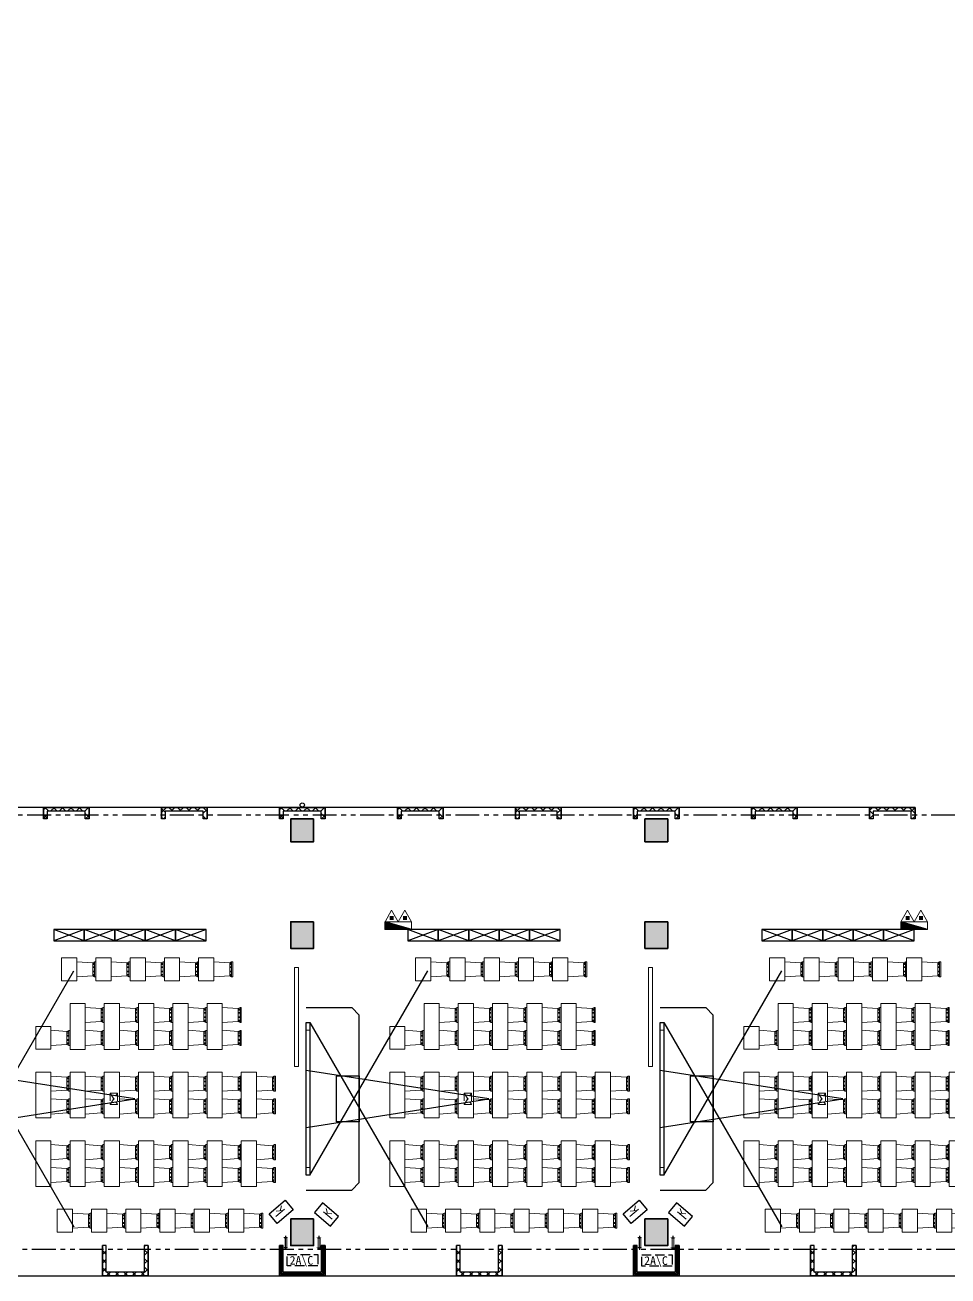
# Model space of a CAD drawing. Extents: x 196430 to 818205, y 904526 to 1974626.
# Drawn here: x 745480 to 769727, y 1479535 to 1512379 of the extents above; entities that cross this region are included whole.
import ezdxf

# ---------------------------------------------------------------- set-up
doc = ezdxf.new("R2010")
doc.units = 0
doc.header["$LTSCALE"] = 1000
doc.header["$MEASUREMENT"] = 0
for name, pattern in [('arch-1#教学楼$0$DASH', [0.35, 0.25, -0.1]), ('arch-1#教学楼$0$HIDDEN2', [4.7625, 3.175, -1.5875]), ('arch-1#教学楼$0$PHANTOM2', [1.25, 0.625, -0.125, 0.125, -0.125, 0.125, -0.125])]:
    doc.linetypes.add(name, pattern=pattern)
for name, color, linetype in [('arch', 8, 'Continuous'), ('arch-1#教学楼$0$_0', 8, 'Continuous'), ('arch-1#教学楼$0$A-FINI', 8, 'Continuous'), ('arch-1#教学楼$0$fur', 8, 'Continuous'), ('arch-1#教学楼$0$O-洞口', 8, 'Continuous'), ('arch-1#教学楼$0$WALL_METAL', 8, 'Continuous'), ('arch-1#教学楼$0$Z-电器', 8, 'Continuous'), ('arch-1#教学楼$0$保温', 8, 'Continuous'), ('arch-1#教学楼$0$条件', 8, 'Continuous'), ('arch-1#教学楼$0$柱填充', 8, 'Continuous'), ('arch-1#教学楼$0$空调', 8, 'Continuous'), ('arch-1#教学楼$0$设备标注', 8, 'Continuous')]:
    doc.layers.add(name, color=color, linetype=linetype)
for name, color, linetype, lineweight in [('arch-1#教学楼$0$AC', 8, 'arch-1#教学楼$0$HIDDEN2', 25), ('arch-1#教学楼$0$HANDRAIL', 8, 'Continuous', 0), ('arch-1#教学楼$0$HV-fm', 8, 'Continuous', 18), ('arch-1#教学楼$0$WINDOW', 8, 'Continuous', 25), ('arch-1#教学楼$0$家具', 8, 'Continuous', 9), ('arch-1#教学楼$0$砼柱', 8, 'Continuous', 35)]:
    doc.layers.add(name, color=color, linetype=linetype, lineweight=lineweight)
doc.styles.add('arch-1#教学楼$0$_TCH_DYN', font='')
doc.styles.add('arch-1#教学楼$0$DIM_FONT', font='SIMPLEX.shx', dxfattribs={"width": 0.6})
doc.styles.add('arch-1#教学楼$0$Standard', font='gbenor.shx', dxfattribs={"bigfont": 'gbcbig.shx'})
doc.styles.get('arch-1#教学楼$0$_TCH_DYN').set_extended_font_data('SimSun')
doc.linetypes.add('arch-1#教学楼$0$XH_LINE', pattern='A,2,-0.2,["XH",arch-1#教学楼$0$Standard,S=0.15,R=0,X=-0.15,Y=-0.08],-0.15', length=2.35)

# ---------------------------------------------------------------- blocks, each defined once
blk = doc.blocks.new('arch-1#教学楼$0$3-5zhw')
at = {"layer": 'arch-1#教学楼$0$柱填充'}
h = blk.add_hatch(color=251, dxfattribs=at)
h.dxf.hatch_style = 1
h.paths.add_polyline_path([(6753676, 518760), (6753076, 518760), (6753076, 518060), (6753676, 518060)])
h.paths.add_polyline_path([(6753676, 521460), (6753076, 521460), (6753076, 520860), (6753676, 520860)])
h.paths.add_polyline_path([(6759576, 521460), (6758976, 521460), (6758976, 520860), (6759576, 520860)])
h.paths.add_polyline_path([(6762476, 521460), (6761876, 521460), (6761876, 520860), (6762476, 520860)])
h.paths.add_polyline_path([(6765776, 521460), (6765176, 521460), (6765176, 520860), (6765776, 520860)])
h.paths.add_polyline_path([(6762476, 518760), (6761876, 518760), (6761876, 518060), (6762476, 518060)])
h.paths.add_polyline_path([(6765776, 518760), (6765176, 518760), (6765176, 518060), (6765776, 518060)])
h.paths.add_polyline_path([(6765776, 510960), (6765176, 510960), (6765176, 510260), (6765776, 510260)])
h.paths.add_polyline_path([(6775076, 510960), (6774476, 510960), (6774476, 510260), (6775076, 510260)])
h.paths.add_polyline_path([(6775076, 521460), (6774476, 521460), (6774476, 520860), (6775076, 520860)])
h.paths.add_polyline_path([(6775076, 518760), (6774476, 518760), (6774476, 518060), (6775076, 518060)])
h.paths.add_polyline_path([(6784376, 521460), (6783776, 521460), (6783776, 520860), (6784376, 520860)])
h.paths.add_polyline_path([(6784376, 518760), (6783776, 518760), (6783776, 518060), (6784376, 518060)])
h.paths.add_polyline_path([(6784376, 510960), (6783776, 510960), (6783776, 510260), (6784376, 510260)])
h.paths.add_polyline_path([(6793676, 521460), (6793076, 521460), (6793076, 520860), (6793676, 520860)])
h.paths.add_polyline_path([(6793676, 518760), (6793076, 518760), (6793076, 518060), (6793676, 518060)])
h.paths.add_polyline_path([(6793676, 510960), (6793076, 510960), (6793076, 510260), (6793676, 510260)])
h.paths.add_polyline_path([(6802976, 521460), (6802376, 521460), (6802376, 520860), (6802976, 520860)])
h.paths.add_polyline_path([(6802976, 518760), (6802376, 518760), (6802376, 518160), (6802976, 518160)])
h.paths.add_polyline_path([(6802776, 510860), (6802176, 510860), (6802176, 510260), (6802776, 510260)])
h.paths.add_polyline_path([(6808876, 510760), (6808376, 510760), (6808376, 510260), (6808876, 510260)])
h.paths.add_polyline_path([(6808776, 518760), (6808176, 518760), (6808176, 518160), (6808776, 518160)])
h.paths.add_polyline_path([(6808876, 513510), (6808126, 513510), (6808126, 512760), (6808876, 512760)])
h.paths.add_polyline_path([(6808776, 521460), (6808176, 521460), (6808176, 520860), (6808776, 520860)])
h.paths.add_polyline_path([(6812376, 513260), (6811876, 513260), (6811876, 512760), (6812376, 512760)])
h.paths.add_polyline_path([(6814176, 518960), (6813576, 518960), (6813576, 518360), (6814176, 518360)])
h.paths.add_polyline_path([(6814176, 510760), (6813676, 510760), (6813676, 510260), (6814176, 510260)])
h.paths.add_polyline_path([(6818276, 519310), (6817526, 519310), (6817526, 518560), (6818276, 518560)])
h.paths.add_polyline_path([(6803176, 525960), (6802576, 525960), (6802576, 525360), (6803176, 525360)])
h.paths.add_polyline_path([(6811076, 525960), (6810476, 525960), (6810476, 525360), (6811076, 525360)])
h.paths.add_polyline_path([(6814176, 525960), (6813576, 525960), (6813576, 525360), (6814176, 525360)])
h.paths.add_polyline_path([(6818276, 525860), (6817776, 525860), (6817776, 525360), (6818276, 525360)])
h.paths.add_polyline_path([(6759576, 529540), (6758976, 529540), (6758976, 528940), (6759576, 528940)])
h.paths.add_polyline_path([(6762476, 529540), (6761876, 529540), (6761876, 528940), (6762476, 528940)])
h.paths.add_polyline_path([(6803176, 531740), (6802576, 531740), (6802576, 531140), (6803176, 531140)])
h.paths.add_polyline_path([(6818276, 531740), (6817776, 531740), (6817776, 531240), (6818276, 531240)])
h.paths.add_polyline_path([(6811076, 531740), (6810476, 531740), (6810476, 531140), (6811076, 531140)])
h.paths.add_polyline_path([(6814176, 531740), (6813576, 531740), (6813576, 531140), (6814176, 531140)])
h.paths.add_polyline_path([(6753676, 510960), (6753076, 510960), (6753076, 510260), (6753676, 510260)])
h.paths.add_polyline_path([(6762476, 510960), (6761876, 510960), (6761876, 510260), (6762476, 510260)])
h.paths.add_polyline_path([(6814176, 521460), (6813576, 521460), (6813576, 520860), (6814176, 520860)])
h.paths.add_polyline_path([(6802576, 532460), (6802576, 531860), (6803176, 531860), (6803176, 532460)])
h.paths.add_polyline_path([(6810476, 532460), (6810476, 531860), (6811076, 531860), (6811076, 532460)])
h.paths.add_polyline_path([(6813576, 532460), (6813576, 531860), (6814176, 531860), (6814176, 532460)])
h.paths.add_polyline_path([(6813576, 537160), (6813576, 536560), (6814176, 536560), (6814176, 537160)])
h.paths.add_polyline_path([(6817676, 537160), (6817676, 536560), (6818276, 536560), (6818276, 537160)])
h.paths.add_polyline_path([(6814176, 545260), (6813576, 545260), (6813576, 544660), (6814176, 544660)])
h.paths.add_polyline_path([(6818276, 545260), (6817676, 545260), (6817676, 544660), (6818276, 544660)])
h.paths.add_polyline_path([(6814176, 549760), (6813576, 549760), (6813576, 549160), (6814176, 549160)])
h.paths.add_polyline_path([(6818276, 549760), (6817676, 549760), (6817676, 549160), (6818276, 549160)])
h.paths.add_polyline_path([(6813576, 557660), (6813576, 557060), (6814176, 557060), (6814176, 557660)])
h.paths.add_polyline_path([(6817676, 557660), (6817676, 557060), (6818276, 557060), (6818276, 557660)])
h.paths.add_polyline_path([(6759576, 554060), (6758976, 554060), (6758976, 553460), (6759576, 553460)])
h.paths.add_polyline_path([(6765176, 545460), (6765776, 545460), (6765776, 546060), (6765176, 546060)])
h.paths.add_polyline_path([(6759576, 546060), (6758976, 546060), (6758976, 545460), (6759576, 545460)])
h.paths.add_polyline_path([(6765176, 537460), (6765776, 537460), (6765776, 538060), (6765176, 538060)])
h.paths.add_polyline_path([(6759576, 538060), (6758976, 538060), (6758976, 537460), (6759576, 537460)])
h.paths.add_polyline_path([(6759576, 530260), (6758976, 530260), (6758976, 529660), (6759576, 529660)])
h.paths.add_polyline_path([(6761876, 545460), (6762476, 545460), (6762476, 546060), (6761876, 546060)])
h.paths.add_polyline_path([(6761876, 537460), (6762476, 537460), (6762476, 538060), (6761876, 538060)])
h.paths.add_polyline_path([(6761876, 553460), (6762476, 553460), (6762476, 554060), (6761876, 554060)])
h.paths.add_polyline_path([(6761876, 529660), (6762476, 529660), (6762476, 530260), (6761876, 530260)])
h.paths.add_polyline_path([(6810476, 573780), (6810476, 573180), (6811076, 573180), (6811076, 573780)])
h.paths.add_polyline_path([(6808426, 581760), (6807826, 581760), (6807826, 581160), (6808426, 581160)])
h.paths.add_polyline_path([(6811076, 581760), (6810476, 581760), (6810476, 581160), (6811076, 581160)])
h.paths.add_polyline_path([(6813976, 581760), (6813376, 581760), (6813376, 581160), (6813976, 581160)])
h.paths.add_polyline_path([(6808426, 590160), (6807826, 590160), (6807826, 589560), (6808426, 589560)])
h.paths.add_polyline_path([(6811076, 590160), (6810476, 590160), (6810476, 589560), (6811076, 589560)])
h.paths.add_polyline_path([(6813976, 590160), (6813376, 590160), (6813376, 589560), (6813976, 589560)])
h.paths.add_polyline_path([(6810476, 598140), (6810476, 597540), (6811076, 597540), (6811076, 598140)])
h.paths.add_polyline_path([(6808476, 558380), (6807876, 558380), (6807876, 557780), (6808476, 557780)])
h.paths.add_polyline_path([(6814976, 558380), (6814376, 558380), (6814376, 557780), (6814976, 557780)])
h.paths.add_polyline_path([(6814976, 562760), (6814376, 562760), (6814376, 562060), (6814976, 562060)])
h.paths.add_polyline_path([(6811076, 562660), (6810476, 562660), (6810476, 562060), (6811076, 562060)])
h.paths.add_polyline_path([(6799676, 562760), (6799076, 562760), (6799076, 562060), (6799676, 562060)])
h.paths.add_polyline_path([(6802976, 562660), (6802376, 562660), (6802376, 562060), (6802976, 562060)])
h.paths.add_polyline_path([(6802976, 573060), (6802376, 573060), (6802376, 572460), (6802976, 572460)])
h.paths.add_polyline_path([(6802976, 570560), (6802376, 570560), (6802376, 569960), (6802976, 569960)])
h.paths.add_polyline_path([(6799676, 573060), (6799076, 573060), (6799076, 572460), (6799676, 572460)])
h.paths.add_polyline_path([(6799676, 570560), (6799076, 570560), (6799076, 569860), (6799676, 569860)])
h.paths.add_polyline_path([(6790376, 573060), (6789776, 573060), (6789776, 572460), (6790376, 572460)])
h.paths.add_polyline_path([(6790376, 570560), (6789776, 570560), (6789776, 569860), (6790376, 569860)])
h.paths.add_polyline_path([(6790376, 562760), (6789776, 562760), (6789776, 562060), (6790376, 562060)])
h.paths.add_polyline_path([(6811076, 570560), (6810476, 570560), (6810476, 569960), (6811076, 569960)])
h.paths.add_polyline_path([(6814976, 570560), (6814376, 570560), (6814376, 569860), (6814976, 569860)])
h.paths.add_polyline_path([(6811076, 573060), (6810476, 573060), (6810476, 572460), (6811076, 572460)])
h.paths.add_polyline_path([(6814976, 573060), (6814376, 573060), (6814376, 572460), (6814976, 572460)])
h.paths.add_polyline_path([(6781076, 573060), (6780476, 573060), (6780476, 572460), (6781076, 572460)])
h.paths.add_polyline_path([(6781076, 570560), (6780476, 570560), (6780476, 569860), (6781076, 569860)])
h.paths.add_polyline_path([(6781076, 562760), (6780476, 562760), (6780476, 562060), (6781076, 562060)])
h.paths.add_polyline_path([(6771776, 573060), (6771176, 573060), (6771176, 572460), (6771776, 572460)])
h.paths.add_polyline_path([(6771776, 570560), (6771176, 570560), (6771176, 569860), (6771776, 569860)])
h.paths.add_polyline_path([(6771776, 562760), (6771176, 562760), (6771176, 562060), (6771776, 562060)])
h.paths.add_polyline_path([(6762476, 573060), (6761876, 573060), (6761876, 572460), (6762476, 572460)])
h.paths.add_polyline_path([(6762476, 570560), (6761876, 570560), (6761876, 569860), (6762476, 569860)])
h.paths.add_polyline_path([(6762476, 562760), (6761876, 562760), (6761876, 562060), (6762476, 562060)])
h.paths.add_polyline_path([(6759476, 562560), (6758976, 562560), (6758976, 562060), (6759476, 562060)])
h.paths.add_polyline_path([(6756777, 570560), (6756177, 570560), (6756177, 569960), (6756777, 569960)])
h.paths.add_polyline_path([(6756777, 562660), (6756177, 562660), (6756177, 562060), (6756777, 562060)])
h.paths.add_polyline_path([(6753676, 570560), (6753076, 570560), (6753076, 569860), (6753676, 569860)])
h.paths.add_polyline_path([(6753676, 573060), (6753076, 573060), (6753076, 572460), (6753676, 572460)])
h.paths.add_polyline_path([(6753676, 562760), (6753076, 562760), (6753076, 562060), (6753676, 562060)])
h.paths.add_polyline_path([(6759576, 554780), (6758976, 554780), (6758976, 554180), (6759576, 554180)])
h.paths.add_polyline_path([(6762476, 554780), (6761876, 554780), (6761876, 554180), (6762476, 554180)])
h.paths.add_polyline_path([(6811076, 601860), (6810476, 601860), (6810476, 601260), (6811076, 601260)])
h.paths.add_polyline_path([(6814176, 601860), (6813576, 601860), (6813576, 601260), (6814176, 601260)])
h.paths.add_polyline_path([(6818278, 601860), (6817678, 601860), (6817678, 601260), (6818278, 601260)])
h.paths.add_polyline_path([(6803176, 601860), (6802576, 601860), (6802576, 601260), (6803176, 601260)])
h.paths.add_polyline_path([(6803176, 608060), (6802576, 608060), (6802576, 607460), (6803176, 607460)])
h.paths.add_polyline_path([(6811076, 608060), (6810476, 608060), (6810476, 607460), (6811076, 607460)])
h.paths.add_polyline_path([(6814176, 608260), (6813576, 608260), (6813576, 607660), (6814176, 607660)])
h.paths.add_polyline_path([(6818276, 608260), (6817676, 608260), (6817676, 607660), (6818276, 607660)])
h.paths.add_polyline_path([(6803176, 614060), (6802576, 614060), (6802576, 613460), (6803176, 613460)])
h.paths.add_polyline_path([(6811076, 614260), (6810476, 614260), (6810476, 613660), (6811076, 613660)])
h.paths.add_polyline_path([(6818276, 614260), (6817676, 614260), (6817676, 613660), (6818276, 613660)])
h.paths.add_polyline_path([(6802976, 619960), (6802376, 619960), (6802376, 619260), (6802976, 619260)])
h.paths.add_polyline_path([(6802976, 627960), (6802376, 627960), (6802376, 627260), (6802976, 627260)])
h.paths.add_polyline_path([(6806876, 627960), (6806276, 627960), (6806276, 627260), (6806876, 627260)])
h.paths.add_polyline_path([(6806876, 630460), (6806276, 630460), (6806276, 629860), (6806876, 629860)])
h.paths.add_polyline_path([(6802976, 630460), (6802376, 630460), (6802376, 629860), (6802976, 629860)])
h.paths.add_polyline_path([(6816476, 627960), (6815876, 627960), (6815876, 627260), (6816476, 627260)])
h.paths.add_polyline_path([(6816476, 630460), (6815876, 630460), (6815876, 629760), (6816476, 629760)])
h.paths.add_polyline_path([(6816476, 619860), (6815876, 619860), (6815876, 619260), (6816476, 619260)])
h.paths.add_polyline_path([(6818276, 619860), (6817676, 619860), (6817676, 619260), (6818276, 619260)])
h.paths.add_polyline_path([(6811076, 619860), (6810476, 619860), (6810476, 619260), (6811076, 619260)])
h.paths.add_polyline_path([(6806876, 619860), (6806276, 619860), (6806276, 619260), (6806876, 619260)])
h.paths.add_polyline_path([(6793676, 630460), (6793076, 630460), (6793076, 629860), (6793676, 629860)])
h.paths.add_polyline_path([(6793676, 627960), (6793076, 627960), (6793076, 627260), (6793676, 627260)])
h.paths.add_polyline_path([(6793676, 619960), (6793076, 619960), (6793076, 619260), (6793676, 619260)])
h.paths.add_polyline_path([(6784376, 630460), (6783776, 630460), (6783776, 629860), (6784376, 629860)])
h.paths.add_polyline_path([(6784376, 627960), (6783776, 627960), (6783776, 627260), (6784376, 627260)])
h.paths.add_polyline_path([(6784376, 619960), (6783776, 619960), (6783776, 619260), (6784376, 619260)])
h.paths.add_polyline_path([(6775076, 630460), (6774476, 630460), (6774476, 629860), (6775076, 629860)])
h.paths.add_polyline_path([(6775076, 627960), (6774476, 627960), (6774476, 627260), (6775076, 627260)])
h.paths.add_polyline_path([(6775076, 619960), (6774476, 619960), (6774476, 619260), (6775076, 619260)])
h.paths.add_polyline_path([(6765776, 630460), (6765176, 630460), (6765176, 629860), (6765776, 629860)])
h.paths.add_polyline_path([(6765776, 627960), (6765176, 627960), (6765176, 627260), (6765776, 627260)])
h.paths.add_polyline_path([(6765776, 619960), (6765176, 619960), (6765176, 619260), (6765776, 619260)])
h.paths.add_polyline_path([(6762476, 630460), (6761876, 630460), (6761876, 629860), (6762476, 629860)])
h.paths.add_polyline_path([(6762476, 627960), (6761876, 627960), (6761876, 627260), (6762476, 627260)])
h.paths.add_polyline_path([(6762476, 619960), (6761876, 619960), (6761876, 619260), (6762476, 619260)])
h.paths.add_polyline_path([(6753676, 627960), (6753076, 627960), (6753076, 627260), (6753676, 627260)])
h.paths.add_polyline_path([(6753676, 630460), (6753076, 630460), (6753076, 629760), (6753676, 629760)])
h.paths.add_polyline_path([(6814176, 614260), (6813576, 614260), (6813576, 613660), (6814176, 613660)])
h.paths.add_polyline_path([(6753676, 619960), (6753076, 619960), (6753076, 619260), (6753676, 619260)])
h.paths.add_polyline_path([(6813376, 573780), (6813376, 573180), (6813976, 573180), (6813976, 573780)])
h.paths.add_polyline_path([(6813376, 598140), (6813376, 597540), (6813976, 597540), (6813976, 598140)])
h.paths.add_polyline_path([(6802576, 537160), (6802576, 536560), (6803176, 536560), (6803176, 537160)])
h.paths.add_polyline_path([(6802576, 545260), (6802576, 544660), (6803176, 544660), (6803176, 545260)])
h.paths.add_polyline_path([(6802576, 549760), (6802576, 549160), (6803176, 549160), (6803176, 549760)])
h.paths.add_polyline_path([(6802576, 557660), (6802576, 557060), (6803176, 557060), (6803176, 557660)])
h.paths.add_polyline_path([(6810476, 537160), (6810476, 536560), (6811076, 536560), (6811076, 537160)])
h.paths.add_polyline_path([(6810476, 545260), (6810476, 544660), (6811076, 544660), (6811076, 545260)])
h.paths.add_polyline_path([(6810476, 549760), (6810476, 549160), (6811076, 549160), (6811076, 549760)])
h.paths.add_polyline_path([(6810476, 557660), (6810476, 557060), (6811076, 557060), (6811076, 557660)])
at = {"layer": 'arch-1#教学楼$0$砼柱', "lineweight": 35}
for points in [[(6784376, 521460), (6783776, 521460), (6783776, 520860), (6784376, 520860)], [(6793676, 521460), (6793076, 521460), (6793076, 520860), (6793676, 520860)], [(6784376, 518760), (6783776, 518760), (6783776, 518060), (6784376, 518060)], [(6793676, 518760), (6793076, 518760), (6793076, 518060), (6793676, 518060)], [(6784376, 510960), (6783776, 510960), (6783776, 510260), (6784376, 510260)], [(6793676, 510960), (6793076, 510960), (6793076, 510260), (6793676, 510260)]]:
    blk.add_lwpolyline(points, close=True, dxfattribs=at)
blk = doc.blocks.new('arch-1#教学楼$0$$plan$00000303')
at = {"linetype": 'Continuous'}
for p, q in [((-197, 0), (-168, 418)), ((-195, 500), (-195, 466)), ((-195, 500), (200, 500)), ((-195, 467), (-168, 416)), ((200, 466), (-195, 466)), ((-170, 418), (173, 418)), ((-153, 467), (-153, 417)), ((-125, 467), (-125, 417)), ((-66, 467), (-66, 417)), ((-45, 467), (-45, 417)), ((47, 467), (47, 417)), ((71, 467), (71, 417)), ((135, 467), (135, 417)), ((159, 467), (159, 417)), ((173, 417), (199, 467)), ((202, 0), (173, 418)), ((200, 500), (200, 466)), ((202, 0), (-197, 0))]:
    blk.add_line(p, q, dxfattribs=at)
at = {"style": 'arch-1#教学楼$0$Standard', "width": 0.8, "flags": 9}
for tag in ['XSIZE', 'YSIZE']:
    blk.add_attdef(tag, (0, 0), '', height=0.5, dxfattribs=at)
blk = doc.blocks.new('arch-1#教学楼$0$few3t3t2')
at = {"layer": 'arch-1#教学楼$0$家具'}
blk.add_lwpolyline([(2575074, 638220), (2575474, 638220), (2575474, 637020), (2575074, 637020)], close=True, dxfattribs=at)
at = {"layer": 'arch-1#教学楼$0$家具', "rotation": 270}
for p in [(2575474, 637923), (2575474, 637323)]:
    blk.add_blockref('arch-1#教学楼$0$$plan$00000303', p, dxfattribs=at)
blk = doc.blocks.new('arch-1#教学楼$0$eeg')
at = {"layer": 'arch-1#教学楼$0$fur'}
blk.add_lwpolyline([(131554, 140917), (131854, 140917), (131854, 140117), (131554, 140117)], close=True, dxfattribs=at)
blk.add_lwpolyline([(131854, 140917), (131554, 140117), (131554, 140917), (131854, 140117)], dxfattribs=at)
blk = doc.blocks.new('arch-1#教学楼$0$ptss1')
at = {"layer": 'arch-1#教学楼$0$A-FINI'}
for p, q in [((5254532, 991690), (5257632, 997053)), ((5254432, 996090), (5255632, 996090)), ((5255632, 996090), (5255832, 995890)), ((5255832, 991490), (5255832, 995890)), ((5254532, 995690), (5257632, 990327)), ((5259234, 993690), (5254432, 994438)), ((5254432, 992938), (5259234, 993690)), ((5254432, 991290), (5255632, 991290)), ((5255632, 991290), (5255832, 991490))]:
    blk.add_line(p, q, dxfattribs=at)
for points in [[(5254432, 995690), (5254532, 995690), (5254532, 991690), (5254432, 991690)], [(5255232, 994290), (5255832, 994290), (5255832, 993090), (5255232, 993090)]]:
    blk.add_lwpolyline(points, close=True, dxfattribs=at)
at = {"layer": 'arch-1#教学楼$0$HANDRAIL'}
blk.add_line((5255832, 993092), (5255832, 994292), dxfattribs=at)
at = {"layer": 'arch-1#教学楼$0$家具'}
for p, q in [((5257311, 997390), (5257711, 997390)), ((5258211, 997390), (5258611, 997390)), ((5259111, 997390), (5259511, 997390)), ((5260011, 997390), (5260411, 997390)), ((5260911, 997390), (5261311, 997390)), ((5257032, 995590), (5256632, 995590))]:
    blk.add_line(p, q, dxfattribs=at)
at = {"layer": 'arch-1#教学楼$0$家具', "linetype": 'arch-1#教学楼$0$DASH', "ltscale": 0.8}
for p, q in [((5258583, 993840), (5258583, 993540)), ((5258583, 993840), (5258783, 993840)), ((5258583, 993840), (5258783, 993540)), ((5258583, 993540), (5258783, 993840)), ((5258583, 993540), (5258783, 993540)), ((5258783, 993840), (5258783, 993540))]:
    blk.add_line(p, q, dxfattribs=at)
at = {"layer": 'arch-1#教学楼$0$家具'}
for points in [[(5257711, 997390), (5257711, 996790), (5257311, 996790), (5257311, 997390)], [(5258611, 997390), (5258611, 996790), (5258211, 996790), (5258211, 997390)], [(5259511, 997390), (5259511, 996790), (5259111, 996790), (5259111, 997390)], [(5260411, 997390), (5260411, 996790), (5260011, 996790), (5260011, 997390)], [(5261311, 997390), (5261311, 996790), (5260911, 996790), (5260911, 997390)], [(5257032, 995590), (5257032, 994990), (5256632, 994990), (5256632, 995590)], [(5257596, 990790), (5257596, 990190), (5257196, 990190), (5257196, 990790), (5257596, 990790)], [(5258496, 990790), (5258496, 990190), (5258096, 990190), (5258096, 990790), (5258496, 990790)], [(5259396, 990790), (5259396, 990190), (5258996, 990190), (5258996, 990790), (5259396, 990790)], [(5260296, 990790), (5260296, 990190), (5259896, 990190), (5259896, 990790), (5260296, 990790)], [(5261196, 990790), (5261196, 990190), (5260796, 990190), (5260796, 990790), (5261196, 990790)], [(5262096, 990790), (5262096, 990190), (5261696, 990190), (5261696, 990790), (5262096, 990790)]]:
    blk.add_lwpolyline(points, dxfattribs=at)
for points in [[(5263432, 997140), (5263532, 997140), (5263532, 994540), (5263432, 994540)], [(5254432, 995490), (5254532, 995490), (5254532, 991890), (5254432, 991890)]]:
    blk.add_lwpolyline(points, close=True, dxfattribs=at)
at = {"layer": 'arch-1#教学楼$0$家具', "extrusion": (0, 0, -1), "zscale": -1}
for name, p, rotation in [('arch-1#教学楼$0$eeg', (-5116989, 866285), 90), ('arch-1#教学楼$0$eeg', (-5117789, 866285), 90), ('arch-1#教学楼$0$eeg', (-5118589, 866285), 90), ('arch-1#教学楼$0$eeg', (-5119389, 866285), 90), ('arch-1#教学楼$0$eeg', (-5120189, 866285), 90), ('arch-1#教学楼$0$few3t3t2', (-2681558, 1629610), 180), ('arch-1#教学楼$0$few3t3t2', (-2682458, 1629610), 180), ('arch-1#教学楼$0$few3t3t2', (-2683358, 1629610), 180), ('arch-1#教学楼$0$few3t3t2', (-2684258, 1629610), 180), ('arch-1#教学楼$0$few3t3t2', (-2685158, 1629610), 180), ('arch-1#教学楼$0$few3t3t2', (-2686058, 1629610), 180), ('arch-1#教学楼$0$few3t3t2', (-2686958, 1629610), 180)]:
    blk.add_blockref(name, p, dxfattribs=dict(at, rotation=rotation))
at = {"layer": 'arch-1#教学楼$0$家具', "rotation": 270}
for p in [(5257711, 997092), (5258611, 997092), (5259511, 997092), (5260411, 997092), (5261311, 997092), (5257032, 995293), (5257596, 990492), (5258496, 990492), (5259396, 990492), (5260296, 990492), (5261196, 990492), (5262096, 990492)]:
    blk.add_blockref('arch-1#教学楼$0$$plan$00000303', p, dxfattribs=at)
at = {"layer": 'arch-1#教学楼$0$家具'}
for p in [(2682458, 357969), (2683358, 357969), (2684258, 357969), (2685158, 357969), (2686058, 357969), (2681558, 356169), (2682458, 356169), (2683358, 356169), (2684258, 356169), (2685158, 356169), (2686058, 356169), (2686958, 356169)]:
    blk.add_blockref('arch-1#教学楼$0$few3t3t2', p, dxfattribs=at)
blk = doc.blocks.new('arch-1#教学楼$0$ysg222')
at = {"layer": 'arch-1#教学楼$0$设备标注'}
blk.add_circle((5306075, 170001), 55, dxfattribs=at)
blk = doc.blocks.new('arch-1#教学楼$0$A$C41442FB6')
at = {"layer": 'arch-1#教学楼$0$Z-电器'}
blk.add_lwpolyline([(0, 550), (330, 550), (330, 0), (0, 0)], close=True, dxfattribs=at)
at = {"layer": 'arch-1#教学楼$0$Z-电器', "linetype": 'Continuous', "style": 'arch-1#教学楼$0$DIM_FONT', "width": 0.8}
blk.add_text('k', height=300, rotation=359.9455, dxfattribs=at).set_placement((123, 165))
blk = doc.blocks.new('arch-1#教学楼$0$WEQWESDA')
at = {"layer": 'arch-1#教学楼$0$HV-fm'}
h = blk.add_hatch(dxfattribs=at)
h.set_pattern_fill('ANSI31', angle=270, style=0)
h.set_pattern_definition([(315, (-693696.34586, 2541731.43045), (0.088388347648, 0.088388347648), [])])
edge = h.paths.add_edge_path()
edge.add_line((477846, 567113), (477846, 566912))
edge.add_line((477846, 566912), (478546, 566913))
edge.add_line((478546, 566913), (477846, 567113))
at = {"layer": 'arch-1#教学楼$0$HV-fm', "color": 7}
for p, q in [((477846, 567113), (477846, 566913)), ((477846, 567113), (478546, 566913)), ((478546, 567113), (477847, 567113)), ((478546, 567113), (478546, 566913))]:
    blk.add_line(p, q, dxfattribs=at)
at = {"layer": 'arch-1#教学楼$0$HV-fm', "color": 7, "linetype": 'arch-1#教学楼$0$XH_LINE', "ltscale": 1.5}
blk.add_lwpolyline([(478546, 566913), (477846, 566913)], dxfattribs=at)
blk = doc.blocks.new('arch-1#教学楼$0$37')
at = {"linetype": 'Continuous'}
for p, q in [((350, 606), (0, 0)), ((0, 0), (700, 0)), ((700, 0), (350, 606))]:
    blk.add_line(p, q, dxfattribs=at)
at = {"linetype": 'Continuous', "const_width": 210}
blk.add_lwpolyline([(455, 202), (245, 202)], dxfattribs=at)
blk = doc.blocks.new('arch-1#教学楼$0$WERWERSGFDFGFG')
at = {"layer": 'arch-1#教学楼$0$HV-fm', "color": 7, "linetype": 'arch-1#教学楼$0$XH_LINE', "ltscale": 1.5, "xscale": 0.5, "yscale": 0.5, "zscale": 0.5}
for p in [(477846, 567426), (478196, 567426)]:
    blk.add_blockref('arch-1#教学楼$0$37', p, dxfattribs=at)
blk = doc.blocks.new('arch-1#教学楼$0$xfs3')
at = {"layer": 'arch-1#教学楼$0$WINDOW'}
for name, p in [('arch-1#教学楼$0$WERWERSGFDFGFG', (4008064, -124227)), ('arch-1#教学楼$0$WERWERSGFDFGFG', (4021616, -124227, 0)), ('arch-1#教学楼$0$WEQWESDA', (4008063, -123914)), ('arch-1#教学楼$0$WEQWESDA', (4021615, -123914, 0))]:
    blk.add_blockref(name, p, dxfattribs=at)
blk = doc.blocks.new('arch-1#教学楼$0$kk')
for p, q in [((867740, -260999), (867665, -260999)), ((867703, -261309), (867703, -260947)), ((867740, -261257), (867665, -261257))]:
    blk.add_line(p, q)
at = {"const_width": 10}
for points in [[(867635, -260999), (867665, -260999), (867665, -261257), (867635, -261257)], [(867770, -260999), (867740, -260999), (867740, -261257), (867770, -261257)]]:
    blk.add_lwpolyline(points, dxfattribs=at)
blk = doc.blocks.new('arch-1#教学楼$0$2AC')
at = {"layer": 'arch-1#教学楼$0$AC', "linetype": 'arch-1#教学楼$0$DASH'}
blk.add_lwpolyline([(5312920, 688661), (5313720, 688661), (5313720, 688361), (5312920, 688361)], close=True, dxfattribs=at)
at = {"layer": 'arch-1#教学楼$0$AC', "style": 'arch-1#教学楼$0$_TCH_DYN'}
blk.add_text('2A\\C', height=227.8, dxfattribs=at).set_placement((5312983, 688395))
blk = doc.blocks.new('arch-1#教学楼')
at = {"layer": 'arch-1#教学楼$0$条件'}
h = blk.add_hatch(dxfattribs=at)
h.set_pattern_fill('ANSI37', color=256, scale=100)
h.set_pattern_definition([(45, (-1401950.5, -1075743.91), (-112.2532015, 112.2532015), []), (135, (-1401950.5, -1075743.91), (-112.2532015, -112.2532015), [])])
h.paths.add_polyline_path([(5299375, 530327), (5299275, 530327), (5299275, 530627), (5300475, 530627), (5300475, 530327), (5300375, 530327), (5300375, 530527), (5299375, 530527)])
h = blk.add_hatch(dxfattribs=at)
h.set_pattern_fill('ANSI37', color=256, scale=100)
h.set_pattern_definition([(45, (-1398850.5, -1075810.58), (-112.2532015, 112.2532015), []), (135, (-1398850.5, -1075810.58), (-112.2532015, -112.2532015), [])])
h.paths.add_polyline_path([(5302475, 530327), (5302375, 530327), (5302375, 530627), (5303575, 530627), (5303575, 530327), (5303475, 530327), (5303475, 530527), (5302475, 530527)])
h = blk.add_hatch(dxfattribs=at)
h.set_pattern_fill('ANSI37', color=256, scale=100)
h.set_pattern_definition([(45, (-1395750.5, -1075743.91), (-112.2532015, 112.2532015), []), (135, (-1395750.5, -1075743.91), (-112.2532015, -112.2532015), [])])
h.paths.add_polyline_path([(5305575, 530327), (5305475, 530327), (5305475, 530627), (5306675, 530627), (5306675, 530327), (5306575, 530327), (5306575, 530527), (5305575, 530527)])
h = blk.add_hatch(dxfattribs=at)
h.set_pattern_fill('ANSI37', color=256, scale=100)
h.set_pattern_definition([(45, (-1392650.5, -1075743.91), (-112.2532015, 112.2532015), []), (135, (-1392650.5, -1075743.91), (-112.2532015, -112.2532015), [])])
h.paths.add_polyline_path([(5308675, 530327), (5308575, 530327), (5308575, 530627), (5309775, 530627), (5309775, 530327), (5309675, 530327), (5309675, 530527), (5308675, 530527)])
h = blk.add_hatch(dxfattribs=at)
h.set_pattern_fill('ANSI37', color=256, scale=100)
h.set_pattern_definition([(45, (-1389550.5, -1075810.58), (-112.2532015, 112.2532015), []), (135, (-1389550.5, -1075810.58), (-112.2532015, -112.2532015), [])])
h.paths.add_polyline_path([(5311775, 530327), (5311675, 530327), (5311675, 530627), (5312875, 530627), (5312875, 530327), (5312775, 530327), (5312775, 530527), (5311775, 530527)])
h = blk.add_hatch(dxfattribs=at)
h.set_pattern_fill('ANSI37', color=256, scale=100)
h.set_pattern_definition([(45, (-1386450.5, -1075743.91), (-112.2532015, 112.2532015), []), (135, (-1386450.5, -1075743.91), (-112.2532015, -112.2532015), [])])
h.paths.add_polyline_path([(5314875, 530327), (5314775, 530327), (5314775, 530627), (5315975, 530627), (5315975, 530327), (5315875, 530327), (5315875, 530527), (5314875, 530527)])
h = blk.add_hatch(dxfattribs=at)
h.set_pattern_fill('ANSI37', color=256, scale=100)
h.set_pattern_definition([(45, (-1383350.5, -1075743.91), (-112.2532015, 112.2532015), []), (135, (-1383350.5, -1075743.91), (-112.2532015, -112.2532015), [])])
h.paths.add_polyline_path([(5317975, 530327), (5317875, 530327), (5317875, 530627), (5319075, 530627), (5319075, 530327), (5318975, 530327), (5318975, 530527), (5317975, 530527)])
h = blk.add_hatch(dxfattribs=at)
h.set_pattern_fill('ANSI37', color=256, scale=100)
h.set_pattern_definition([(45, (-1380300.5, -1075810.58), (-112.2532015, 112.2532015), []), (135, (-1380300.5, -1075810.58), (-112.2532015, -112.2532015), [])])
h.paths.add_polyline_path([(5321075, 530327), (5320975, 530327), (5320975, 530627), (5322175, 530627), (5322175, 530327), (5322075, 530327), (5322075, 530527), (5321075, 530527)])
h = blk.add_hatch(dxfattribs=at)
h.set_pattern_fill('ANSI37', color=256, scale=100)
h.set_pattern_definition([(45, (-1400400.5, -1064743.93), (-112.2532015, 112.2532015), []), (135, (-1400400.5, -1064743.93), (-112.2532015, -112.2532015), [])])
h.paths.add_polyline_path([(5300925, 519127), (5300825, 519127), (5300825, 518327), (5302025, 518327), (5302025, 519127), (5301925, 519127), (5301925, 518427), (5300925, 518427)])
h = blk.add_hatch(dxfattribs=at)
h.set_pattern_fill('ANSI37', color=256, scale=100)
h.set_pattern_definition([(45, (-1391100.5, -1064743.93), (-112.2532015, 112.2532015), []), (135, (-1391100.5, -1064743.93), (-112.2532015, -112.2532015), [])])
h.paths.add_polyline_path([(5310225, 519127), (5310125, 519127), (5310125, 518327), (5311325, 518327), (5311325, 519127), (5311225, 519127), (5311225, 518427), (5310225, 518427)])
h = blk.add_hatch(dxfattribs=at)
h.set_pattern_fill('ANSI37', color=256, scale=100)
h.set_pattern_definition([(45, (-1381800.5, -1064743.93), (-112.2532015, 112.2532015), []), (135, (-1381800.5, -1064743.93), (-112.2532015, -112.2532015), [])])
h.paths.add_polyline_path([(5319525, 519127), (5319425, 519127), (5319425, 518327), (5320625, 518327), (5320625, 519127), (5320525, 519127), (5320525, 518427), (5319525, 518427)])
for points in [[(5300475, 530327), (5300475, 530627), (5299275, 530627), (5299275, 530327)], [(5300375, 530327), (5300375, 530527), (5299375, 530527), (5299375, 530327)], [(5303575, 530327), (5303575, 530627), (5302375, 530627), (5302375, 530327)], [(5303475, 530327), (5303475, 530527), (5302475, 530527), (5302475, 530327)], [(5306675, 530327), (5306675, 530627), (5305475, 530627), (5305475, 530327)], [(5306575, 530327), (5306575, 530527), (5305575, 530527), (5305575, 530327)], [(5309775, 530327), (5309775, 530627), (5308575, 530627), (5308575, 530327)], [(5309675, 530327), (5309675, 530527), (5308675, 530527), (5308675, 530327)], [(5312875, 530327), (5312875, 530627), (5311675, 530627), (5311675, 530327)], [(5312775, 530327), (5312775, 530527), (5311775, 530527), (5311775, 530327)], [(5315975, 530327), (5315975, 530627), (5314775, 530627), (5314775, 530327)], [(5315875, 530327), (5315875, 530527), (5314875, 530527), (5314875, 530327)], [(5319075, 530327), (5319075, 530627), (5317875, 530627), (5317875, 530327)], [(5318975, 530327), (5318975, 530527), (5317975, 530527), (5317975, 530327)], [(5322175, 530327), (5322175, 530627), (5320975, 530627), (5320975, 530327)], [(5322075, 530327), (5322075, 530527), (5321075, 530527), (5321075, 530327)], [(5302025, 519127), (5302025, 518327), (5300825, 518327), (5300825, 519127)], [(5301925, 519127), (5301925, 518427), (5300925, 518427), (5300925, 519127)], [(5306675, 519127), (5306675, 518327), (5305475, 518327), (5305475, 519127)], [(5306575, 519127), (5306575, 518427), (5305575, 518427), (5305575, 519127)], [(5311325, 519127), (5311325, 518327), (5310125, 518327), (5310125, 519127)], [(5311225, 519127), (5311225, 518427), (5310225, 518427), (5310225, 519127)], [(5315975, 519127), (5315975, 518327), (5314775, 518327), (5314775, 519127)], [(5315875, 519127), (5315875, 518427), (5314875, 518427), (5314875, 519127)], [(5320625, 519127), (5320625, 518327), (5319425, 518327), (5319425, 519127)], [(5320525, 519127), (5320525, 518427), (5319525, 518427), (5319525, 519127)]]:
    blk.add_lwpolyline(points)
at = {"layer": 'arch-1#教学楼$0$A-FINI'}
for points in [[(5322175, 530627), (5275075, 530627)], [(5302475, 530327), (5302375, 530327), (5302375, 530627), (5303575, 530627), (5303575, 530327), (5303475, 530327), (5303475, 530527), (5302475, 530527), (5302475, 530327)], [(5308675, 530327), (5308575, 530327), (5308575, 530627), (5309775, 530627), (5309775, 530327), (5309675, 530327), (5309675, 530527), (5308675, 530527), (5308675, 530327)], [(5314875, 530327), (5314775, 530327), (5314775, 530627), (5315975, 530627), (5315975, 530327), (5315875, 530327), (5315875, 530527), (5314875, 530527), (5314875, 530327)], [(5321075, 530327), (5320975, 530327), (5320975, 530627), (5322175, 530627), (5322175, 530327), (5322075, 530327), (5322075, 530527), (5321075, 530527), (5321075, 530327)], [(5314875, 519127), (5314775, 519127), (5314775, 518327), (5315975, 518327), (5315975, 519127), (5315875, 519127), (5315875, 518427), (5314875, 518427), (5314875, 519127)], [(5288075, 518327), (5324775, 518327)]]:
    blk.add_lwpolyline(points, dxfattribs=at)
at = {"layer": 'arch-1#教学楼$0$WALL_METAL'}
for points in [[(5299375, 530327), (5299275, 530327), (5299275, 530627), (5300475, 530627), (5300475, 530327), (5300375, 530327), (5300375, 530527), (5299375, 530527), (5299375, 530327)], [(5305575, 530327), (5305475, 530327), (5305475, 530627), (5306675, 530627), (5306675, 530327), (5306575, 530327), (5306575, 530527), (5305575, 530527), (5305575, 530327)], [(5311775, 530327), (5311675, 530327), (5311675, 530627), (5312875, 530627), (5312875, 530327), (5312775, 530327), (5312775, 530527), (5311775, 530527), (5311775, 530327)], [(5317975, 530327), (5317875, 530327), (5317875, 530627), (5319075, 530627), (5319075, 530327), (5318975, 530327), (5318975, 530527), (5317975, 530527), (5317975, 530327)], [(5300925, 519127), (5300825, 519127), (5300825, 518327), (5302025, 518327), (5302025, 519127), (5301925, 519127), (5301925, 518427), (5300925, 518427), (5300925, 519127)], [(5305575, 519127), (5305475, 519127), (5305475, 518327), (5306675, 518327), (5306675, 519127), (5306575, 519127), (5306575, 518427), (5305575, 518427), (5305575, 519127)], [(5310225, 519127), (5310125, 519127), (5310125, 518327), (5311325, 518327), (5311325, 519127), (5311225, 519127), (5311225, 518427), (5310225, 518427), (5310225, 519127)], [(5319525, 519127), (5319425, 519127), (5319425, 518327), (5320625, 518327), (5320625, 519127), (5320525, 519127), (5320525, 518427), (5319525, 518427), (5319525, 519127)]]:
    blk.add_lwpolyline(points, dxfattribs=at)
at = {"layer": 'arch-1#教学楼$0$WINDOW', "ltscale": 100}
for points in [[(5305540, 519127), (5305510, 519127), (5305510, 518362), (5306640, 518362), (5306640, 519127), (5306610, 519127), (5306610, 518392), (5305540, 518392)], [(5314840, 519127), (5314810, 519127), (5314810, 518362), (5315940, 518362), (5315940, 519127), (5315910, 519127), (5315910, 518392), (5314840, 518392)]]:
    blk.add_lwpolyline(points, close=True, dxfattribs=at)
at = {"layer": 'arch-1#教学楼$0$保温', "linetype": 'arch-1#教学楼$0$PHANTOM2'}
blk.add_lwpolyline([(5324475, 530427), (5274975, 530427), (5274975, 520227), (5283975, 520227), (5283975, 519027), (5324875, 519027)], dxfattribs=at)
for name, p in [('arch-1#教学楼$0$3-5zhw', (-1478001, 8867)), ('arch-1#教学楼$0$ptss1', (42442, -470712)), ('arch-1#教学楼$0$ptss1', (51742, -470712)), ('arch-1#教学楼$0$ptss1', (61042, -470712))]:
    blk.add_blockref(name, p)
at = {"layer": 'arch-1#教学楼$0$_0'}
for name, p in [('arch-1#教学楼$0$ysg222', (0, 360692)), ('arch-1#教学楼$0$xfs3', (822339, 84429)), ('arch-1#教学楼$0$2AC', (-7239, -169772)), ('arch-1#教学楼$0$2AC', (2075, -169779))]:
    blk.add_blockref(name, p, dxfattribs=at)
at = {"layer": 'arch-1#教学楼$0$O-洞口', "lineweight": -3, "xscale": -1, "rotation": 180.0000868481231}
for p in [(4437935, 258069), (4447235, 258069)]:
    blk.add_blockref('arch-1#教学楼$0$kk', p, dxfattribs=at)
at = {"layer": 'arch-1#教学楼$0$O-洞口', "lineweight": -3, "rotation": 179.9999131518769}
for p in [(6174215, 258069), (6183515, 258069)]:
    blk.add_blockref('arch-1#教学楼$0$kk', p, dxfattribs=at)
at = {"layer": 'arch-1#教学楼$0$空调', "rotation": 130.4228730784753}
for p in [(5305838, 520062), (5315138, 520062)]:
    blk.add_blockref('arch-1#教学楼$0$A$C41442FB6', p, dxfattribs=at)
at = {"layer": 'arch-1#教学楼$0$空调', "xscale": -1, "rotation": 229.5771269215247}
for p in [(5306397, 519994), (5315697, 519994)]:
    blk.add_blockref('arch-1#教学楼$0$A$C41442FB6', p, dxfattribs=at)

msp = doc.modelspace()

# ---------------------------------------------------------------- block references
at = {"layer": 'arch'}
msp.add_blockref('arch-1#教学楼', (-4553312, 961208), dxfattribs=at)

doc.saveas('drawing.dxf')
